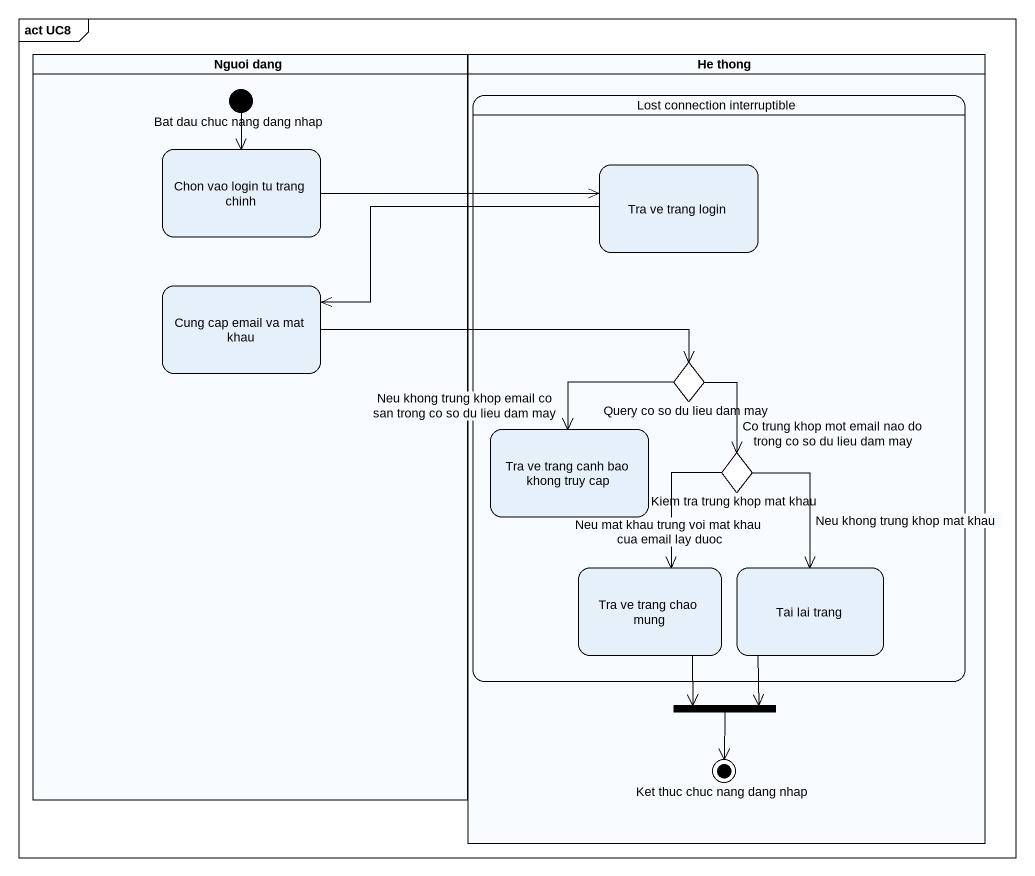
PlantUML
@startuml
mainframe act UC8
hide empty description
state "Nguoi dang" as Nguoi_dang <<partition>> {
  state "Bat dau chuc nang dang nhap" as Bat_dau_chuc_nang_dang_nhap <<start>>
  state "Chon vao login tu trang chinh" as Chon_vao_login_tu_trang
  state "Cung cap email va mat khau" as Cung_cap_email_va_mat_khau
}
state "He thong" as He_thong <<partition>> {
  state "Lost connection interruptible" as Lost_connection {
    state "Tra ve trang login" as Tra_ve_trang_login
    state "Query co so du lieu dam may" as Query_co_so_du_lieu_dam_may <<choice>>
    state "Tra ve trang canh bao khong truy cap" as Tra_ve_trang_canh_bao_khong
    state "Kiem tra trung khop mat khau" as Kiem_tra_trung_khop_mat_khau <<choice>>
    state "Tra ve trang chao mung" as Tra_ve_trang_chao_mung
    state "Tai lai trang" as Tai_lai_trang
  }
  state fork1 <<join>>
  state "Ket thuc chuc nang dang nhap" as Ket_thuc_chuc_nang_dang_nhap <<end>>
}
Bat_dau_chuc_nang_dang_nhap --> Chon_vao_login_tu_trang
Chon_vao_login_tu_trang -right-> Tra_ve_trang_login
Tra_ve_trang_login -left-> Cung_cap_email_va_mat_khau
Cung_cap_email_va_mat_khau -right-> Query_co_so_du_lieu_dam_may
Query_co_so_du_lieu_dam_may --> Tra_ve_trang_canh_bao_khong : Neu khong trung khop email co san trong co so du lieu dam may
Query_co_so_du_lieu_dam_may --> Kiem_tra_trung_khop_mat_khau : Co trung khop mot email nao do trong co so du lieu dam may
Kiem_tra_trung_khop_mat_khau --> Tra_ve_trang_chao_mung : Neu mat khau trung voi mat khau cua email lay duoc
Kiem_tra_trung_khop_mat_khau --> Tai_lai_trang : Neu khong trung khop mat khau
Tra_ve_trang_chao_mung --> fork1
Tai_lai_trang --> fork1
fork1 --> Ket_thuc_chuc_nang_dang_nhap
@enduml
